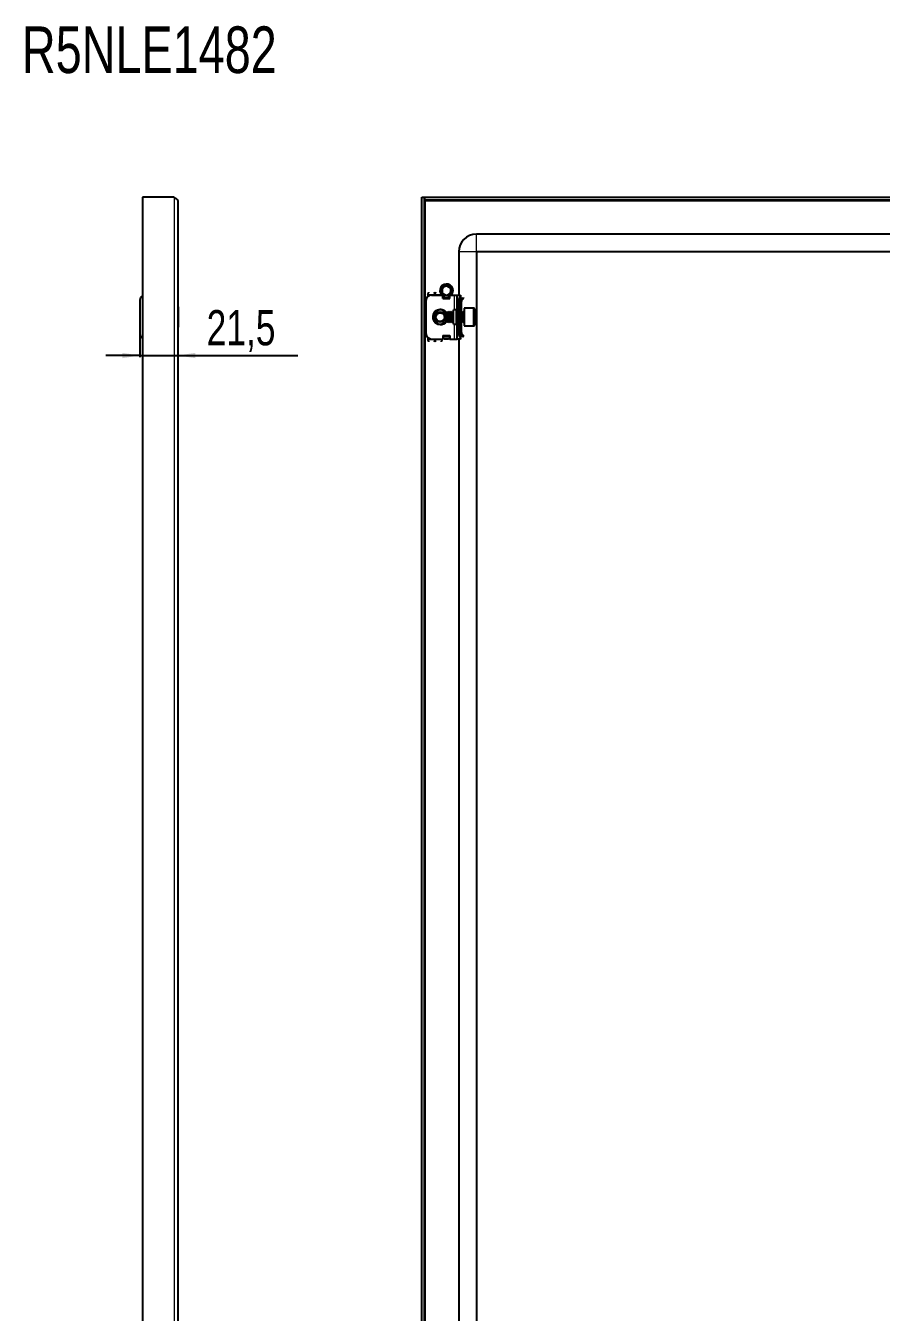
# Model space of a CAD drawing. Header units: millimetres. Extents: x -263 to 1659, y -517 to 1061.
# Drawn here: x 688 to 1174, y 331 to 1061 of the extents above; entities that cross this region are included whole.
import ezdxf

# ---------------------------------------------------------------- set-up
doc = ezdxf.new("R2010")
doc.units = ezdxf.units.MM
doc.layers.add('FORMAT', color=7, linetype='Continuous')
doc.styles.add('SLDTEXTSTYLE0', font='TXT', dxfattribs={"width": 0.75})
doc.dimstyles.new('SLDDIMSTYLE1', dxfattribs={"dimtxt": 20, "dimasz": 10, "dimexe": 0, "dimexo": 0.0625, "dimgap": 5, "dimtad": 2, "dimdec": 1, "dimrnd": 1e-09, "dimzin": 12, "dimdsep": 46, "dimtxsty": 'SLDTEXTSTYLE0', "dimsah": 1, "dimcen": 0.09, "dimadec": 0, "dimazin": 3, "dimtfac": 1, "dimtmove": 0, "dimatfit": 0, "dimfxl": 0, "dimfrac": 2, "dimtolj": 1, "dimtzin": 12, "dimarcsym": 0})

# ---------------------------------------------------------------- blocks, each defined once
blk = doc.blocks.new('_D_4')
at = {"layer": 'FORMAT'}
for p, q in [((753.11, 885.91), (753.11, 872.59)), ((753.11, 873.59), (733.88, 873.59)), ((753.11, 873.59), (774.61, 873.59)), ((774.61, 873.59), (842.72, 873.59))]:
    blk.add_line(p, q, dxfattribs=at)
for points in [[(753.11, 873.59), (743.11, 875.12), (743.11, 872.05)], [(774.61, 873.59), (784.61, 872.05), (784.61, 875.12)]]:
    blk.add_solid(points, dxfattribs=at)
at = {"layer": 'FORMAT', "insert": (791, 899.37), "char_height": 20, "attachment_point": 1, "style": 'SLDTEXTSTYLE0'}
blk.add_mtext('21,5', dxfattribs=at)

msp = doc.modelspace()

# ---------------------------------------------------------------- linework, layer by layer
at = {"color": 7, "linetype": 'Continuous', "lineweight": 25}
for p, q in [((754.61, 963.42), (754.61, -397.58)), ((772.51, 963.42), (754.61, 963.42)), ((774.61, 961.32), (774.61, -395.48)), ((913.04, 963.42), (914.54, 963.42)), ((913.04, -397.58), (913.04, 963.42)), ((914.54, -397.58), (914.54, 963.42)), ((914.74, 961.92), (914.74, 963.42)), ((914.74, 963.42), (1657.34, 963.42)), ((914.74, 961.92), (1657.34, 961.92)), ((1628.04, 942.42), (944.04, 942.42)), ((934.04, 932.42), (934.04, 907.92)), ((944.04, 932.42), (944.04, -366.58)), ((1628.04, 932.42), (944.04, 932.42)), ((925.26, 912.83), (925.22, 912.8)), ((925.42, 912.94), (925.62, 913.06)), ((925.59, 913.05), (925.55, 913.02)), ((925.6, 912.98), (925.55, 913.02)), ((925.59, 913.05), (925.82, 913.13)), ((925.78, 913.14), (925.73, 913.12)), ((925.97, 913.22), (925.92, 913.2)), ((925.97, 913.22), (926.19, 913.29)), ((926.16, 913.29), (926.11, 913.27)), ((926.35, 913.34), (926.31, 913.33)), ((927.24, 913.41), (926.49, 913.34)), ((928.74, 912.89), (928.7, 912.92)), ((928.9, 912.77), (928.86, 912.8)), ((916.54, 908.17), (916.54, 907.16)), ((918.54, 907.92), (925.04, 907.92)), ((924.04, 910.51), (924.07, 910.77)), ((924.04, 910.31), (924.07, 910.55)), ((924.04, 910.51), (924.04, 910.46)), ((924.04, 910.31), (924.05, 910.26)), ((924.06, 910.72), (924.05, 910.67)), ((924.06, 910.11), (924.06, 910.06)), ((924.08, 910.92), (924.08, 910.88)), ((924.08, 909.92), (924.09, 909.87)), ((924.12, 911.12), (924.11, 911.08)), ((924.12, 911.12), (924.2, 911.36)), ((924.12, 909.73), (924.13, 909.69)), ((924.18, 911.31), (924.16, 911.27)), ((924.17, 909.56), (924.18, 909.51)), ((924.23, 909.38), (924.23, 909.37)), ((924.84, 912.45), (924.81, 912.42)), ((924.82, 908.41), (924.85, 908.37)), ((924.95, 908.27), (924.98, 908.24)), ((925.04, 905.92), (925.04, 907.92)), ((925.24, 907.13), (925.04, 907.25)), ((925.04, 905.92), (929.04, 905.92)), ((925.1, 908.13), (925.14, 908.1)), ((925.24, 905.92), (925.24, 907.13)), ((925.26, 908), (925.3, 907.98)), ((925.29, 907.54), (925.63, 907.78)), ((925.79, 907.54), (925.29, 907.19)), ((925.29, 907.19), (925.29, 907.54)), ((925.29, 906.27), (925.29, 907.19)), ((925.29, 905.92), (925.29, 906.27)), ((925.43, 907.89), (925.47, 907.86)), ((925.61, 907.78), (925.65, 907.76)), ((925.79, 907.54), (926.19, 907.54)), ((926.14, 907.56), (925.94, 907.66)), ((925.97, 907.62), (926.01, 907.6)), ((926.14, 907.56), (926.19, 907.54)), ((926.32, 907.51), (926.37, 907.5)), ((927.49, 907.46), (927.31, 907.43)), ((927.64, 907.48), (927.68, 907.49)), ((928.02, 907.58), (927.83, 907.54)), ((927.88, 907.54), (928.29, 907.54)), ((928.79, 907.19), (928.29, 907.54)), ((928.58, 907.84), (928.31, 907.72)), ((928.39, 907.83), (928.79, 907.54)), ((928.79, 907.54), (928.79, 907.19)), ((929.04, 907.25), (928.79, 907.1)), ((928.79, 907.19), (928.79, 906.27)), ((928.79, 906.27), (928.79, 905.92)), ((929.06, 912.64), (929.02, 912.67)), ((929.04, 905.92), (929.04, 907.92)), ((929.04, 907.92), (931.54, 907.92)), ((929.31, 908.45), (929.14, 908.33)), ((929.28, 908.49), (929.16, 908.3)), ((929.2, 912.5), (929.17, 912.53)), ((929.2, 912.5), (929.32, 912.37)), ((929.31, 912.38), (929.3, 912.39)), ((929.33, 911.29), (929.5, 910.88)), ((929.81, 909.3), (929.71, 909.11)), ((929.82, 909.3), (929.72, 909.12)), ((929.88, 909.44), (929.89, 909.48)), ((929.93, 909.62), (929.94, 909.67)), ((930.03, 910.22), (929.97, 909.91)), ((929.98, 909.81), (929.99, 909.86)), ((930.01, 910.02), (930.02, 910.07)), ((930.03, 910.22), (930.04, 910.27)), ((930.04, 910.42), (930.04, 910.42)), ((931.54, 907.92), (933.04, 907.92)), ((933.04, 907.92), (935.04, 907.92)), ((933.04, 904.92), (933.04, 907.92)), ((935.04, 907.92), (935.04, 907.16)), ((935.04, 907.16), (935.04, 883.68)), ((935.04, 906.83), (935.25, 906.63)), ((935.54, 905.92), (935.54, 905.46)), ((935.63, 905.58), (936.6, 906.56)), ((935.98, 905.23), (935.63, 905.58)), ((935.98, 905.23), (936.96, 906.2)), ((936.6, 906.56), (936.96, 906.2)), ((753.11, 904.92), (753.11, 885.92)), ((774.86, 901.2), (774.61, 901.2)), ((774.86, 901.2), (774.86, 900.49)), ((774.86, 900.49), (774.86, 889.63)), ((915.54, 885.92), (915.54, 904.92)), ((927.6, 898.42), (927.04, 897.86)), ((927.65, 898.42), (927.6, 898.42)), ((927.6, 898.42), (927.6, 893.8)), ((928.04, 897.86), (927.65, 898.42)), ((927.65, 898.42), (927.65, 897.95)), ((928.43, 898.42), (928.04, 897.86)), ((928.65, 898.42), (928.43, 898.42)), ((928.43, 898.42), (928.43, 897.95)), ((929.04, 897.86), (928.65, 898.42)), ((928.65, 898.42), (928.65, 897.95)), ((929.43, 898.42), (929.04, 897.86)), ((929.65, 898.42), (929.43, 898.42)), ((929.43, 898.42), (929.43, 897.95)), ((930.04, 897.86), (929.65, 898.42)), ((929.65, 898.42), (929.65, 897.95)), ((930.43, 898.42), (930.04, 897.86)), ((930.65, 898.42), (930.43, 898.42)), ((930.43, 898.42), (930.43, 897.95)), ((931.04, 897.86), (930.65, 898.42)), ((930.65, 898.42), (930.65, 897.95)), ((932.54, 899.42), (931.04, 899.42)), ((931.04, 891.42), (931.04, 899.42)), ((933.04, 885.92), (933.04, 904.92)), ((934.04, 885.92), (934.04, 904.92)), ((935.54, 904.17), (935.04, 904.17)), ((935.04, 900.67), (935.04, 904.17)), ((935.54, 900.67), (935.04, 900.67)), ((935.43, 898.42), (935.04, 897.86)), ((935.65, 898.42), (935.43, 898.42)), ((935.43, 898.42), (935.43, 897.95)), ((935.54, 900.67), (935.54, 904.17)), ((935.54, 898.42), (935.54, 900.67)), ((936.04, 897.86), (935.65, 898.42)), ((935.65, 898.42), (935.65, 897.95)), ((936.43, 898.42), (936.04, 897.86)), ((936.79, 898.42), (936.43, 898.42)), ((936.43, 898.42), (936.43, 897.95)), ((942.44, 900.42), (937.04, 900.42)), ((937.04, 900.42), (937.04, 892.73)), ((943.04, 899.82), (943.04, 893.05)), ((927.04, 897.86), (927.04, 894.1)), ((927.04, 894.1), (927.04, 892.97)), ((927.04, 892.97), (927.6, 892.42)), ((927.6, 893.8), (927.6, 892.42)), ((927.6, 892.42), (927.65, 892.42)), ((927.65, 897.95), (927.65, 892.42)), ((927.65, 892.42), (928.04, 892.97)), ((928.04, 897.86), (928.04, 897.48)), ((928.04, 897.48), (928.04, 892.97)), ((928.04, 892.97), (928.43, 892.42)), ((928.43, 897.95), (928.43, 892.42)), ((928.43, 892.42), (928.65, 892.42)), ((928.65, 897.95), (928.65, 892.42)), ((928.65, 892.42), (929.04, 892.97)), ((929.04, 897.86), (929.04, 897.48)), ((929.04, 897.48), (929.04, 892.97)), ((929.04, 892.97), (929.43, 892.42)), ((929.43, 897.95), (929.43, 892.42)), ((929.43, 892.42), (929.65, 892.42)), ((929.65, 897.95), (929.65, 892.42)), ((929.65, 892.42), (930.04, 892.97)), ((930.04, 897.86), (930.04, 897.48)), ((930.04, 897.48), (930.04, 892.97)), ((930.04, 892.97), (930.43, 892.42)), ((930.43, 897.95), (930.43, 892.42)), ((930.43, 892.42), (930.65, 892.42)), ((930.65, 897.95), (930.65, 892.42)), ((930.65, 892.42), (931.04, 892.97)), ((931.04, 891.42), (932.54, 891.42)), ((935.04, 892.97), (935.43, 892.42)), ((935.43, 897.95), (935.43, 892.42)), ((935.43, 892.42), (935.65, 892.42)), ((935.54, 890.17), (935.54, 892.42)), ((935.65, 897.95), (935.65, 892.42)), ((935.65, 892.42), (936.04, 892.97)), ((936.04, 897.86), (936.04, 897.48)), ((936.04, 897.48), (936.04, 892.97)), ((936.04, 892.97), (936.43, 892.42)), ((936.43, 897.95), (936.43, 892.42)), ((936.43, 892.42), (936.79, 892.42)), ((937.04, 892.73), (937.04, 890.42)), ((943.04, 893.05), (943.04, 891.02)), ((774.61, 889.63), (774.86, 889.63)), ((916.54, 883.68), (916.54, 882.67)), ((925.04, 884.92), (925.04, 882.92)), ((925.04, 884.92), (929.04, 884.92)), ((925.24, 883.04), (925.24, 884.92)), ((925.29, 884.57), (925.29, 884.92)), ((925.29, 883.65), (925.29, 884.57)), ((925.29, 883.65), (925.79, 883.3)), ((925.29, 883.3), (925.29, 883.65)), ((928.29, 883.3), (928.79, 883.65)), ((928.79, 884.92), (928.79, 884.57)), ((928.79, 884.57), (928.79, 883.65)), ((928.79, 883.65), (928.79, 883.3)), ((929.04, 884.92), (929.04, 882.92)), ((933.04, 882.92), (933.04, 885.92)), ((935.04, 890.17), (935.54, 890.17)), ((935.04, 886.67), (935.04, 890.17)), ((935.54, 886.67), (935.04, 886.67)), ((935.25, 884.21), (935.04, 884.01)), ((935.04, 883.68), (935.04, 882.92)), ((935.54, 886.67), (935.54, 890.17)), ((935.54, 884.92), (935.54, 885.31)), ((935.98, 885.61), (935.63, 885.26)), ((935.63, 885.26), (936.6, 884.28)), ((935.98, 885.61), (936.96, 884.63)), ((936.6, 884.28), (936.96, 884.63)), ((937.04, 890.42), (942.44, 890.42)), ((918.54, 882.92), (925.04, 882.92)), ((924.54, 882.92), (924.54, 882.67)), ((925.04, 883.04), (925.24, 883.04)), ((925.79, 882.94), (925.29, 883.3)), ((928.29, 883.3), (925.79, 883.3)), ((925.79, 883.3), (925.79, 882.94)), ((928.29, 882.94), (925.79, 882.94)), ((928.29, 882.94), (928.29, 883.3)), ((928.79, 883.3), (928.29, 882.94)), ((929.04, 882.92), (931.54, 882.92)), ((931.54, 882.92), (933.04, 882.92)), ((935.04, 882.92), (933.04, 882.92)), ((934.04, 882.92), (934.04, 295.42))]:
    msp.add_line(p, q, dxfattribs=at)
at = {"color": 8, "linetype": 'Continuous', "lineweight": 18}
for p, q in [((772.51, 963.42), (772.51, -397.58)), ((915.14, -395.48), (915.14, 961.32)), ((915.14, 961.32), (1656.94, 961.32)), ((944.04, 932.42), (944.04, 942.42)), ((944.04, 932.42), (934.04, 932.42)), ((916.54, 908.17), (920.54, 908.17)), ((920.54, 908.17), (924.04, 908.17)), ((928.79, 906.27), (925.29, 906.27)), ((931.54, 899.42), (931.54, 907.92)), ((935.04, 906.42), (935.25, 906.63)), ((935.04, 905.92), (935.54, 905.92)), ((932.54, 891.42), (932.54, 899.42)), ((934.04, 904.92), (933.04, 904.92)), ((936.79, 892.42), (936.79, 898.42)), ((942.44, 892.73), (942.44, 900.42)), ((931.54, 882.92), (931.54, 891.42)), ((942.44, 890.42), (942.44, 892.73)), ((925.29, 884.57), (928.79, 884.57)), ((933.04, 885.92), (934.04, 885.92)), ((935.04, 884.92), (935.54, 884.92)), ((935.04, 884.42), (935.25, 884.21)), ((916.54, 882.67), (920.54, 882.67)), ((924.54, 882.67), (920.54, 882.67))]:
    msp.add_line(p, q, dxfattribs=at)
at = {"color": 7, "linetype": 'Continuous', "lineweight": 25}
for radius in [3, 2.76, 2.45]:
    msp.add_circle((923.54, 895.42), radius, dxfattribs=at)
for centre, radius, start, end in [((944.04, 932.42), 10, 90, 180), ((927.04, 910.42), 3.75, 0, 221.81031), ((927.04, 910.42), 2.5, 108.59442, 168.59442), ((927.04, 910.42), 2.5, 75.88813, 108.59442), ((927.04, 910.42), 3, 59.92857, 86.21929), ((756.11, 904.92), 3, 120, 180), ((918.54, 904.92), 3, 90, 180), ((927.04, 910.42), 2.5, 168.59442, 228.59442), ((927.04, 910.42), 2.5, 228.59442, 288.59442), ((927.04, 910.42), 2.5, 288.59442, 348.59442), ((927.04, 910.42), 3, 360, 40.74374), ((927.04, 910.42), 2.5, 348.59442, 10.51652), ((927.04, 910.42), 3.75, 318.18969, 0), ((937.04, 904.92), 3, 131.81031, 180), ((934.54, 905.92), 1, 360, 45), ((923.54, 895.42), 4, 90, 331.04498), ((923.54, 895.42), 4, 28.95502, 90), ((932.54, 899.92), 0.5, 270, 0), ((936.79, 898.67), 0.25, 270, 0), ((942.44, 899.82), 0.6, 0, 90), ((932.54, 890.92), 0.5, 0, 90), ((936.79, 892.17), 0.25, 360, 90), ((942.44, 891.02), 0.6, 270, 360), ((756.11, 885.92), 3, 180, 240), ((918.54, 885.92), 3, 180, 270), ((937.04, 885.92), 3, 180, 228.18969), ((934.54, 884.92), 1, 315, 0)]:
    msp.add_arc(centre, radius, start, end, dxfattribs=at)
at = {"color": 8, "linetype": 'Continuous', "lineweight": 18}
for start, end in [(35.46217, 270), (270, 324.53783)]:
    msp.add_arc((923.54, 895.42), 4.5, start, end, dxfattribs=at)
at = {"color": 7, "linetype": 'Continuous', "lineweight": 25}
for points, knots in [([(772.51, 963.42), (772.79, 963.24), (773.35, 962.88), (774.05, 962.35), (774.52, 961.83), (774.58, 961.48), (774.61, 961.32)], [0, 0, 0, 0, 0.254757, 0.509649, 0.764542, 1, 1, 1, 1]), ([(914.74, 962.31), (914.73, 962.34), (914.59, 962.71), (914.56, 963.08), (914.54, 963.42)], [0, 0, 0, 0, 0.09093, 1, 1, 1, 1]), ([(915.14, 961.32), (915.06, 961.5), (914.96, 961.7), (914.89, 961.9), (914.88, 961.92)], [0, 0, 0, 0, 0.908361, 1, 1, 1, 1]), ([(925.58, 912.97), (925.51, 912.92), (925.16, 912.69), (924.67, 912.18), (924.44, 911.63), (924.34, 911.39)], [0, 0, 0, 0, 0.128781, 0.613629, 1, 1, 1, 1]), ([(926.24, 912.79), (926.23, 912.79), (926.18, 912.77), (926.11, 912.76), (926.01, 912.76), (925.92, 912.77), (925.83, 912.8), (925.75, 912.83), (925.67, 912.88), (925.62, 912.93), (925.59, 912.96), (925.58, 912.97)], [0, 0, 0, 0, 0.0429601, 0.1733, 0.2742626, 0.4010814, 0.5277159, 0.6542588, 0.7807587, 0.9368521, 1, 1, 1, 1]), ([(925.59, 913.05), (925.62, 913.03), (925.68, 912.99), (925.75, 912.92), (925.79, 912.86), (925.81, 912.82), (925.81, 912.8)], [0, 0, 0, 0, 0.319514, 0.608493, 0.891527, 1, 1, 1, 1]), ([(925.89, 912.78), (925.89, 912.78), (925.89, 912.82), (925.87, 912.88), (925.84, 912.97), (925.79, 913.05), (925.75, 913.1), (925.73, 913.12)], [0, 0, 0, 0, 0.0027902, 0.269575, 0.5363706, 0.7654988, 1, 1, 1, 1]), ([(925.78, 913.14), (925.81, 913.12), (925.86, 913.08), (925.92, 913), (925.96, 912.92), (925.99, 912.84), (925.99, 912.79), (926, 912.76)], [0, 0, 0, 0, 0.234253, 0.442787, 0.646465, 0.841043, 1, 1, 1, 1]), ([(926.03, 912.76), (926.03, 912.79), (926.04, 912.85), (926.04, 912.95), (926.01, 913.04), (925.98, 913.13), (925.94, 913.18), (925.92, 913.2)], [0, 0, 0, 0, 0.181695, 0.396783, 0.61186, 0.803681, 1, 1, 1, 1]), ([(925.97, 913.22), (925.99, 913.2), (926.04, 913.15), (926.09, 913.07), (926.13, 912.98), (926.14, 912.9), (926.14, 912.83), (926.13, 912.78), (926.13, 912.77)], [0, 0, 0, 0, 0.208724, 0.39105, 0.568219, 0.73683, 0.894853, 1, 1, 1, 1]), ([(926.15, 912.77), (926.15, 912.78), (926.17, 912.82), (926.19, 912.89), (926.2, 912.99), (926.19, 913.09), (926.16, 913.18), (926.13, 913.24), (926.11, 913.27)], [0, 0, 0, 0, 0.043388, 0.23288, 0.422274, 0.611632, 0.803279, 1, 1, 1, 1]), ([(926.16, 913.29), (926.18, 913.26), (926.22, 913.21), (926.26, 913.12), (926.28, 913.04), (926.28, 912.95), (926.27, 912.88), (926.26, 912.82), (926.24, 912.8), (926.24, 912.79)], [0, 0, 0, 0, 0.198483, 0.367712, 0.531083, 0.685778, 0.830503, 0.965152, 1, 1, 1, 1]), ([(926.49, 913.34), (926.5, 913.33), (926.52, 913.28), (926.54, 913.2), (926.54, 913.12), (926.52, 913.05), (926.48, 912.96), (926.42, 912.88), (926.33, 912.82), (926.27, 912.8), (926.24, 912.79)], [0, 0, 0, 0, 0.0986313, 0.2385412, 0.3785316, 0.4989503, 0.6010273, 0.777401, 0.9101004, 1, 1, 1, 1]), ([(926.26, 912.81), (926.27, 912.83), (926.3, 912.88), (926.33, 912.96), (926.35, 913.06), (926.35, 913.19), (926.32, 913.28), (926.31, 913.33)], [0, 0, 0, 0, 0.13286, 0.29106, 0.491007, 0.69089, 1, 1, 1, 1]), ([(926.35, 913.34), (926.37, 913.31), (926.39, 913.26), (926.42, 913.18), (926.43, 913.09), (926.42, 913.01), (926.39, 912.92), (926.35, 912.86), (926.32, 912.82)], [0, 0, 0, 0, 0.16279, 0.324686, 0.479688, 0.626058, 0.76302, 1, 1, 1, 1]), ([(926.34, 912.84), (926.35, 912.84), (926.38, 912.87), (926.41, 912.93), (926.46, 913.01), (926.49, 913.1), (926.5, 913.19), (926.5, 913.28), (926.5, 913.32), (926.49, 913.34)], [0, 0, 0, 0, 0.036757, 0.196192, 0.355485, 0.51469, 0.719746, 0.882005, 1, 1, 1, 1]), ([(927.65, 912.84), (927.94, 912.79), (928.23, 912.74), (928.5, 912.61), (928.51, 912.61)], [0, 0, 0, 0, 0.9656715, 1, 1, 1, 1]), ([(927.65, 912.84), (927.74, 912.81), (927.88, 912.75), (928.01, 912.68), (928.05, 912.65)], [0, 0, 0, 0, 0.681733, 1, 1, 1, 1]), ([(928.51, 912.61), (928.5, 912.62), (928.49, 912.67), (928.48, 912.74), (928.49, 912.83), (928.5, 912.93), (928.53, 912.99), (928.54, 913.02)], [0, 0, 0, 0, 0.113604, 0.31095, 0.508229, 0.75166, 1, 1, 1, 1]), ([(928.56, 913.01), (928.56, 912.97), (928.56, 912.9), (928.53, 912.8), (928.51, 912.74), (928.49, 912.72), (928.49, 912.72)], [0, 0, 0, 0, 0.357139, 0.680979, 0.998183, 1, 1, 1, 1]), ([(928.5, 912.63), (928.52, 912.65), (928.57, 912.69), (928.63, 912.76), (928.67, 912.84), (928.69, 912.89), (928.7, 912.92)], [0, 0, 0, 0, 0.2282538, 0.5103507, 0.7523188, 1, 1, 1, 1]), ([(928.74, 912.89), (928.73, 912.86), (928.72, 912.79), (928.69, 912.7), (928.64, 912.62), (928.59, 912.56), (928.55, 912.53), (928.53, 912.52)], [0, 0, 0, 0, 0.240212, 0.454711, 0.664287, 0.864517, 1, 1, 1, 1]), ([(928.55, 912.48), (928.57, 912.49), (928.63, 912.52), (928.71, 912.57), (928.78, 912.64), (928.83, 912.72), (928.85, 912.77), (928.86, 912.8)], [0, 0, 0, 0, 0.172104, 0.391099, 0.610089, 0.802801, 1, 1, 1, 1]), ([(928.9, 912.77), (928.9, 912.74), (928.88, 912.67), (928.84, 912.58), (928.78, 912.51), (928.72, 912.46), (928.66, 912.42), (928.61, 912.41), (928.6, 912.4)], [0, 0, 0, 0, 0.209239, 0.392702, 0.571062, 0.740844, 0.899958, 1, 1, 1, 1]), ([(916.54, 908.17), (916.64, 908.41), (916.83, 908.9), (917.02, 909.3), (917.11, 909.49)], [0, 0, 0, 0, 0.502065, 1, 1, 1, 1]), ([(919.97, 909.48), (920.05, 909.32), (920.22, 908.98), (920.41, 908.49), (920.53, 908.21), (920.54, 908.17)], [0, 0, 0, 0, 0.415483, 0.917152, 1, 1, 1, 1]), ([(920.54, 908.17), (920.64, 908.41), (920.83, 908.9), (921.02, 909.3), (921.11, 909.49)], [0, 0, 0, 0, 0.5020654, 1, 1, 1, 1]), ([(924.04, 910.51), (924.08, 910.53), (924.14, 910.56), (924.23, 910.58), (924.32, 910.59), (924.37, 910.58), (924.39, 910.58)], [0, 0, 0, 0, 0.293779, 0.558982, 0.818494, 1, 1, 1, 1]), ([(924.27, 910.49), (924.25, 910.49), (924.2, 910.5), (924.13, 910.49), (924.07, 910.47), (924.04, 910.46)], [0, 0, 0, 0, 0.236131, 0.613435, 1, 1, 1, 1]), ([(924.82, 908.41), (924.69, 908.56), (924.41, 908.91), (924.12, 909.57), (924.07, 910.08), (924.04, 910.33)], [0, 0, 0, 0, 0.274163, 0.639603, 1, 1, 1, 1]), ([(924.44, 910.62), (924.43, 910.62), (924.4, 910.64), (924.32, 910.67), (924.23, 910.69), (924.14, 910.69), (924.08, 910.68), (924.05, 910.67)], [0, 0, 0, 0, 0.050156, 0.304513, 0.55888, 0.776903, 1, 1, 1, 1]), ([(924.15, 909.68), (924.14, 909.72), (924.07, 909.87), (924.06, 910.03), (924.05, 910.15)], [0, 0, 0, 0, 0.28291, 1, 1, 1, 1]), ([(924.06, 910.72), (924.09, 910.73), (924.15, 910.76), (924.25, 910.77), (924.34, 910.77), (924.43, 910.74), (924.48, 910.73), (924.5, 910.71), (924.5, 910.71)], [0, 0, 0, 0, 0.227908, 0.430276, 0.627707, 0.816134, 0.99284, 1, 1, 1, 1]), ([(924.08, 910.92), (924.12, 910.93), (924.18, 910.95), (924.28, 910.95), (924.37, 910.94), (924.45, 910.91), (924.51, 910.87), (924.55, 910.83), (924.56, 910.82)], [0, 0, 0, 0, 0.205811, 0.38496, 0.558827, 0.724121, 0.878934, 1, 1, 1, 1]), ([(924.52, 910.73), (924.49, 910.76), (924.44, 910.8), (924.35, 910.84), (924.26, 910.87), (924.17, 910.88), (924.11, 910.88), (924.08, 910.88)], [0, 0, 0, 0, 0.19243, 0.403622, 0.614801, 0.805152, 1, 1, 1, 1]), ([(924.55, 910.87), (924.53, 910.89), (924.48, 910.94), (924.4, 911), (924.31, 911.04), (924.22, 911.07), (924.15, 911.07), (924.11, 911.08)], [0, 0, 0, 0, 0.183111, 0.381533, 0.579913, 0.787111, 1, 1, 1, 1]), ([(924.12, 911.12), (924.16, 911.13), (924.23, 911.14), (924.32, 911.12), (924.4, 911.1), (924.47, 911.06), (924.53, 911.01), (924.56, 910.97), (924.58, 910.95)], [0, 0, 0, 0, 0.207037, 0.38272, 0.55212, 0.712365, 0.86221, 1, 1, 1, 1]), ([(924.59, 910.96), (924.58, 910.98), (924.55, 911.02), (924.5, 911.09), (924.42, 911.16), (924.34, 911.21), (924.25, 911.25), (924.19, 911.26), (924.16, 911.27)], [0, 0, 0, 0, 0.112687, 0.266978, 0.464332, 0.661607, 0.829157, 1, 1, 1, 1]), ([(924.35, 909.12), (924.33, 909.15), (924.24, 909.29), (924.2, 909.45), (924.16, 909.58)], [0, 0, 0, 0, 0.192577, 1, 1, 1, 1]), ([(924.18, 911.31), (924.21, 911.31), (924.27, 911.31), (924.35, 911.28), (924.42, 911.25), (924.49, 911.2), (924.54, 911.14), (924.57, 911.08), (924.6, 911.04), (924.6, 911.01), (924.6, 911.01)], [0, 0, 0, 0, 0.159812, 0.318711, 0.470648, 0.614013, 0.748131, 0.873387, 0.991083, 1, 1, 1, 1]), ([(924.59, 910.91), (924.58, 910.88), (924.56, 910.81), (924.51, 910.71), (924.44, 910.62), (924.38, 910.56), (924.31, 910.51), (924.25, 910.48), (924.21, 910.46), (924.21, 910.46)], [0, 0, 0, 0, 0.125166, 0.336769, 0.488675, 0.640371, 0.791962, 0.943503, 1, 1, 1, 1]), ([(924.21, 910.46), (924.21, 910.39), (924.23, 909.99), (924.4, 909.32), (924.77, 908.85), (924.94, 908.62)], [0, 0, 0, 0, 0.108003, 0.585763, 1, 1, 1, 1]), ([(924.34, 911.39), (924.34, 911.39), (924.37, 911.38), (924.43, 911.35), (924.49, 911.3), (924.53, 911.25), (924.58, 911.17), (924.6, 911.07), (924.6, 910.97), (924.59, 910.92), (924.59, 910.91)], [0, 0, 0, 0, 0.022761, 0.192243, 0.346896, 0.477535, 0.588677, 0.783334, 0.968624, 1, 1, 1, 1]), ([(924.61, 910.99), (924.6, 911.02), (924.59, 911.08), (924.55, 911.17), (924.5, 911.24), (924.44, 911.31), (924.39, 911.36), (924.35, 911.38), (924.34, 911.39)], [0, 0, 0, 0, 0.182737, 0.363423, 0.543947, 0.724373, 0.904747, 1, 1, 1, 1]), ([(924.73, 908.54), (924.69, 908.58), (924.55, 908.71), (924.46, 908.88), (924.39, 909.01)], [0, 0, 0, 0, 0.288707, 1, 1, 1, 1]), ([(924.82, 908.41), (924.83, 908.43), (924.86, 908.48), (924.93, 908.54), (925, 908.58), (925.07, 908.61), (925.14, 908.62), (925.21, 908.63), (925.25, 908.62), (925.26, 908.61)], [0, 0, 0, 0, 0.169226, 0.337427, 0.497935, 0.649179, 0.790582, 0.922688, 1, 1, 1, 1]), ([(925.31, 908.57), (925.3, 908.57), (925.23, 908.58), (925.13, 908.56), (925.02, 908.51), (924.93, 908.46), (924.88, 908.41), (924.85, 908.37)], [0, 0, 0, 0, 0.046579, 0.362688, 0.551736, 0.740753, 1, 1, 1, 1]), ([(924.94, 908.62), (924.95, 908.63), (924.97, 908.64), (925.03, 908.66), (925.11, 908.66), (925.22, 908.65), (925.32, 908.6), (925.37, 908.56), (925.39, 908.54)], [0, 0, 0, 0, 0.0458661, 0.2307436, 0.3874614, 0.6582461, 0.861978, 1, 1, 1, 1]), ([(925.3, 908.61), (925.27, 908.62), (925.21, 908.64), (925.12, 908.65), (925.03, 908.64), (924.97, 908.63), (924.94, 908.62)], [0, 0, 0, 0, 0.2517951, 0.502165, 0.752314, 1, 1, 1, 1]), ([(924.95, 908.27), (924.96, 908.3), (924.99, 908.36), (925.05, 908.43), (925.12, 908.49), (925.19, 908.53), (925.26, 908.55), (925.31, 908.55), (925.33, 908.55)], [0, 0, 0, 0, 0.211659, 0.390361, 0.562352, 0.724819, 0.876696, 1, 1, 1, 1]), ([(925.4, 908.5), (925.36, 908.49), (925.3, 908.48), (925.21, 908.44), (925.12, 908.39), (925.04, 908.32), (925, 908.26), (924.98, 908.24)], [0, 0, 0, 0, 0.190996, 0.383798, 0.576553, 0.78528, 1, 1, 1, 1]), ([(925.1, 908.13), (925.11, 908.17), (925.13, 908.23), (925.18, 908.31), (925.24, 908.38), (925.3, 908.43), (925.36, 908.47), (925.4, 908.47), (925.41, 908.47)], [0, 0, 0, 0, 0.2192122, 0.4093392, 0.5935966, 0.7685681, 0.9323945, 1, 1, 1, 1]), ([(925.5, 908.41), (925.5, 908.41), (925.46, 908.4), (925.4, 908.37), (925.31, 908.32), (925.24, 908.26), (925.18, 908.18), (925.15, 908.13), (925.14, 908.1)], [0, 0, 0, 0, 0.002693, 0.20821, 0.413641, 0.619057, 0.807274, 1, 1, 1, 1]), ([(925.26, 908), (925.27, 908.04), (925.28, 908.11), (925.32, 908.2), (925.37, 908.27), (925.43, 908.33), (925.48, 908.37), (925.51, 908.38), (925.51, 908.38)], [0, 0, 0, 0, 0.222831, 0.420099, 0.612409, 0.79585, 0.967895, 1, 1, 1, 1]), ([(925.56, 908.29), (925.55, 908.28), (925.5, 908.26), (925.44, 908.21), (925.38, 908.14), (925.33, 908.06), (925.31, 908), (925.3, 907.98)], [0, 0, 0, 0, 0.084965, 0.329338, 0.573716, 0.784411, 1, 1, 1, 1]), ([(925.39, 908.54), (925.4, 908.54), (925.43, 908.5), (925.48, 908.44), (925.53, 908.36), (925.57, 908.27), (925.59, 908.18), (925.59, 908.13), (925.6, 908.1)], [0, 0, 0, 0, 0.066273, 0.267344, 0.423096, 0.618734, 0.814089, 1, 1, 1, 1]), ([(925.43, 907.89), (925.43, 907.92), (925.44, 907.99), (925.47, 908.09), (925.51, 908.17), (925.55, 908.22), (925.57, 908.24), (925.57, 908.24)], [0, 0, 0, 0, 0.275174, 0.522846, 0.765225, 0.99702, 1, 1, 1, 1]), ([(925.59, 908.1), (925.57, 908.08), (925.54, 908.03), (925.5, 907.95), (925.48, 907.89), (925.47, 907.86)], [0, 0, 0, 0, 0.351509, 0.671861, 1, 1, 1, 1]), ([(925.67, 908.08), (925.67, 908.07), (925.68, 908.04), (925.67, 907.97), (925.64, 907.88), (925.61, 907.82), (925.59, 907.79)], [0, 0, 0, 0, 0.058255, 0.305509, 0.64716, 1, 1, 1, 1]), ([(927.64, 907.48), (927.61, 907.47), (927.29, 907.41), (926.65, 907.4), (925.99, 907.58), (925.66, 907.76), (925.59, 907.79)], [0, 0, 0, 0, 0.044285, 0.46488, 0.894202, 1, 1, 1, 1]), ([(925.6, 908.1), (925.66, 908.07), (925.99, 907.89), (926.66, 907.7), (927.28, 907.74), (927.57, 907.82), (927.57, 907.82)], [0, 0, 0, 0, 0.102158, 0.551599, 0.99962, 1, 1, 1, 1]), ([(925.61, 907.78), (925.61, 907.82), (925.61, 907.89), (925.63, 907.98), (925.66, 908.04), (925.67, 908.06)], [0, 0, 0, 0, 0.371432, 0.710618, 1, 1, 1, 1]), ([(926.52, 907.48), (926.48, 907.48), (926.34, 907.49), (926.2, 907.54), (926.11, 907.57)], [0, 0, 0, 0, 0.317385, 1, 1, 1, 1]), ([(927.21, 907.45), (927.14, 907.44), (926.97, 907.41), (926.8, 907.43), (926.7, 907.44)], [0, 0, 0, 0, 0.399625, 1, 1, 1, 1]), ([(927.57, 907.82), (927.58, 907.83), (927.6, 907.88), (927.66, 907.96), (927.76, 908.02), (927.81, 908.04), (927.84, 908.05)], [0, 0, 0, 0, 0.153621, 0.528305, 0.811762, 1, 1, 1, 1]), ([(927.72, 907.99), (927.69, 907.97), (927.64, 907.93), (927.6, 907.86), (927.58, 907.83), (927.57, 907.82)], [0, 0, 0, 0, 0.41332, 0.833507, 1, 1, 1, 1]), ([(927.64, 907.48), (927.63, 907.51), (927.6, 907.56), (927.59, 907.64), (927.59, 907.73), (927.6, 907.8), (927.63, 907.89), (927.68, 907.95), (927.71, 907.98)], [0, 0, 0, 0, 0.162579, 0.32416, 0.478216, 0.623372, 0.759205, 1, 1, 1, 1]), ([(927.75, 907.98), (927.75, 907.98), (927.72, 907.94), (927.69, 907.85), (927.66, 907.74), (927.66, 907.65), (927.66, 907.57), (927.68, 907.52), (927.68, 907.49)], [0, 0, 0, 0, 0.001313, 0.309582, 0.493731, 0.677835, 0.837663, 1, 1, 1, 1]), ([(927.83, 907.52), (927.81, 907.55), (927.77, 907.61), (927.74, 907.7), (927.73, 907.78), (927.73, 907.86), (927.75, 907.94), (927.77, 907.99), (927.79, 908.02), (927.8, 908.03)], [0, 0, 0, 0, 0.195461, 0.359649, 0.517607, 0.666788, 0.806268, 0.936243, 1, 1, 1, 1]), ([(927.87, 908.04), (927.86, 908.01), (927.83, 907.96), (927.82, 907.87), (927.81, 907.78), (927.82, 907.67), (927.85, 907.59), (927.87, 907.54)], [0, 0, 0, 0, 0.147065, 0.321231, 0.495346, 0.669443, 1, 1, 1, 1]), ([(927.83, 907.52), (927.83, 907.53), (927.85, 907.53), (927.86, 907.53), (927.87, 907.54)], [0, 0, 0, 0, 0.4789775, 1, 1, 1, 1]), ([(927.84, 908.05), (927.85, 908.05), (927.9, 908.07), (927.98, 908.08), (928.08, 908.08), (928.15, 908.07), (928.19, 908.06), (928.2, 908.06)], [0, 0, 0, 0, 0.099011, 0.388276, 0.61301, 0.895384, 1, 1, 1, 1]), ([(928.02, 907.58), (927.99, 907.61), (927.95, 907.66), (927.9, 907.74), (927.88, 907.83), (927.87, 907.91), (927.87, 907.98), (927.88, 908.02), (927.89, 908.04)], [0, 0, 0, 0, 0.213002, 0.396975, 0.575181, 0.744364, 0.902779, 1, 1, 1, 1]), ([(927.99, 908.08), (927.99, 908.08), (927.97, 908.04), (927.97, 907.97), (927.96, 907.87), (927.98, 907.77), (928.01, 907.68), (928.05, 907.63), (928.06, 907.6)], [0, 0, 0, 0, 0.019058, 0.219488, 0.419831, 0.620151, 0.807785, 1, 1, 1, 1]), ([(928.21, 907.66), (928.18, 907.68), (928.13, 907.72), (928.07, 907.8), (928.04, 907.89), (928.02, 907.97), (928.01, 908.03), (928.02, 908.07), (928.02, 908.08)], [0, 0, 0, 0, 0.218347, 0.41099, 0.598711, 0.777744, 0.945667, 1, 1, 1, 1]), ([(928.21, 907.66), (928.19, 907.65), (928.13, 907.62), (928.06, 907.61), (928.02, 907.6)], [0, 0, 0, 0, 0.301025, 1, 1, 1, 1]), ([(928.02, 907.58), (928.03, 907.59), (928.04, 907.59), (928.06, 907.6), (928.06, 907.6)], [0, 0, 0, 0, 0.4765794, 1, 1, 1, 1]), ([(928.05, 912.65), (928.12, 912.62), (928.44, 912.46), (928.96, 912.04), (929.21, 911.54), (929.33, 911.29)], [0, 0, 0, 0, 0.130652, 0.560007, 1, 1, 1, 1]), ([(928.12, 908.07), (928.12, 908.05), (928.12, 908), (928.13, 907.92), (928.16, 907.83), (928.2, 907.74), (928.24, 907.7), (928.26, 907.68)], [0, 0, 0, 0, 0.114393, 0.350182, 0.585971, 0.790611, 1, 1, 1, 1]), ([(928.4, 907.74), (928.37, 907.77), (928.31, 907.8), (928.25, 907.88), (928.2, 907.96), (928.17, 908.02), (928.17, 908.06), (928.17, 908.07)], [0, 0, 0, 0, 0.260762, 0.494805, 0.723794, 0.94279, 1, 1, 1, 1]), ([(928.2, 908.06), (928.26, 908.1), (928.59, 908.28), (929.08, 908.75), (929.39, 909.33), (929.48, 909.67), (929.49, 909.73)], [0, 0, 0, 0, 0.104785, 0.513079, 0.918136, 1, 1, 1, 1]), ([(928.21, 907.66), (928.22, 907.66), (928.23, 907.67), (928.25, 907.67), (928.26, 907.68)], [0, 0, 0, 0, 0.476486, 1, 1, 1, 1]), ([(928.22, 908.1), (928.23, 908.1), (928.27, 908.09), (928.34, 908.06), (928.42, 908.01), (928.5, 907.94), (928.54, 907.87), (928.56, 907.83)], [0, 0, 0, 0, 0.084477, 0.253367, 0.470159, 0.686909, 1, 1, 1, 1]), ([(928.28, 908.05), (928.29, 908.03), (928.3, 907.98), (928.33, 907.91), (928.38, 907.83), (928.42, 907.79), (928.44, 907.77)], [0, 0, 0, 0, 0.154183, 0.462567, 0.728091, 1, 1, 1, 1]), ([(928.58, 907.84), (928.55, 907.86), (928.49, 907.9), (928.42, 907.97), (928.38, 908.02), (928.37, 908.04)], [0, 0, 0, 0, 0.362858, 0.693435, 1, 1, 1, 1]), ([(928.4, 907.74), (928.41, 907.75), (928.42, 907.76), (928.44, 907.76), (928.44, 907.77)], [0, 0, 0, 0, 0.477867, 1, 1, 1, 1]), ([(929.11, 912.2), (929.09, 912.2), (929.05, 912.18), (928.96, 912.18), (928.86, 912.19), (928.78, 912.23), (928.7, 912.28), (928.61, 912.37), (928.54, 912.48), (928.52, 912.57), (928.51, 912.61)], [0, 0, 0, 0, 0.073646, 0.169563, 0.351373, 0.438893, 0.519676, 0.682906, 0.8512, 1, 1, 1, 1]), ([(929.88, 909.44), (929.67, 909.01), (929.35, 908.37), (928.77, 907.97), (928.56, 907.83)], [0, 0, 0, 0, 0.657042, 1, 1, 1, 1]), ([(928.58, 907.84), (928.59, 907.85), (928.6, 907.86), (928.61, 907.86), (928.62, 907.87)], [0, 0, 0, 0, 0.4801941, 1, 1, 1, 1]), ([(928.75, 907.95), (928.74, 907.94), (928.69, 907.91), (928.63, 907.89), (928.59, 907.87)], [0, 0, 0, 0, 0.230751, 1, 1, 1, 1]), ([(928.61, 912.38), (928.62, 912.38), (928.66, 912.38), (928.74, 912.41), (928.83, 912.46), (928.91, 912.52), (928.97, 912.59), (929.01, 912.64), (929.02, 912.67)], [0, 0, 0, 0, 0.0505, 0.241124, 0.431653, 0.622154, 0.808692, 1, 1, 1, 1]), ([(929.06, 912.64), (929.05, 912.6), (929.02, 912.54), (928.97, 912.46), (928.91, 912.4), (928.84, 912.36), (928.76, 912.33), (928.71, 912.31), (928.68, 912.31), (928.67, 912.31)], [0, 0, 0, 0, 0.198035, 0.367663, 0.531495, 0.686664, 0.831818, 0.981917, 1, 1, 1, 1]), ([(928.69, 912.3), (928.69, 912.3), (928.73, 912.3), (928.79, 912.3), (928.88, 912.32), (928.96, 912.36), (929.04, 912.4), (929.11, 912.46), (929.15, 912.51), (929.17, 912.53)], [0, 0, 0, 0, 0.018281, 0.175639, 0.332896, 0.490097, 0.647274, 0.821632, 1, 1, 1, 1]), ([(929.2, 912.5), (929.19, 912.47), (929.16, 912.42), (929.1, 912.36), (929.03, 912.31), (928.96, 912.27), (928.89, 912.25), (928.81, 912.24), (928.76, 912.25), (928.74, 912.26)], [0, 0, 0, 0, 0.159446, 0.318034, 0.469983, 0.61348, 0.747649, 0.872856, 1, 1, 1, 1]), ([(928.75, 912.25), (928.78, 912.24), (928.84, 912.23), (928.92, 912.23), (929, 912.24), (929.09, 912.26), (929.19, 912.31), (929.26, 912.36), (929.3, 912.39)], [0, 0, 0, 0, 0.149407, 0.278563, 0.407661, 0.536722, 0.727045, 1, 1, 1, 1]), ([(928.75, 907.95), (928.75, 907.96), (928.77, 907.97), (928.78, 907.97), (928.79, 907.98)], [0, 0, 0, 0, 0.482687, 1, 1, 1, 1]), ([(928.9, 908.07), (928.91, 908.07), (928.92, 908.08), (928.93, 908.09), (928.94, 908.1)], [0, 0, 0, 0, 0.484546, 1, 1, 1, 1]), ([(929.59, 908.9), (929.57, 908.85), (929.47, 908.55), (929.22, 908.34), (929.02, 908.16)], [0, 0, 0, 0, 0.1718651, 1, 1, 1, 1]), ([(929.05, 908.19), (929.05, 908.2), (929.07, 908.21), (929.08, 908.22), (929.08, 908.22)], [0, 0, 0, 0, 0.485158, 1, 1, 1, 1]), ([(929.31, 912.38), (929.3, 912.35), (929.27, 912.31), (929.2, 912.25), (929.15, 912.22), (929.12, 912.2), (929.11, 912.2)], [0, 0, 0, 0, 0.315056, 0.630194, 0.945514, 1, 1, 1, 1]), ([(929.11, 912.2), (929.14, 912.18), (929.38, 911.96), (929.73, 911.5), (929.97, 910.88), (930.02, 910.54), (930.04, 910.42)], [0, 0, 0, 0, 0.050685, 0.485619, 0.826643, 1, 1, 1, 1]), ([(929.18, 908.32), (929.19, 908.32), (929.2, 908.33), (929.21, 908.35), (929.21, 908.35)], [0, 0, 0, 0, 0.4842322, 1, 1, 1, 1]), ([(929.67, 909.03), (929.65, 908.96), (929.57, 908.75), (929.4, 908.59), (929.29, 908.48)], [0, 0, 0, 0, 0.333789, 1, 1, 1, 1]), ([(929.31, 908.45), (929.31, 908.46), (929.33, 908.48), (929.34, 908.5), (929.35, 908.51)], [0, 0, 0, 0, 0.296796, 1, 1, 1, 1]), ([(929.49, 909.73), (929.49, 909.76), (929.48, 909.83), (929.49, 909.89), (929.49, 909.93)], [0, 0, 0, 0, 0.544473, 1, 1, 1, 1]), ([(929.88, 909.44), (929.85, 909.44), (929.79, 909.45), (929.71, 909.48), (929.64, 909.52), (929.58, 909.58), (929.54, 909.63), (929.51, 909.7), (929.49, 909.75), (929.48, 909.79), (929.48, 909.8)], [0, 0, 0, 0, 0.154027, 0.307095, 0.452862, 0.590123, 0.718565, 0.838856, 0.95247, 1, 1, 1, 1]), ([(929.49, 909.93), (929.49, 909.93), (929.5, 909.98), (929.52, 910.03), (929.55, 910.08), (929.55, 910.09)], [0, 0, 0, 0, 0.157682, 0.8030401, 1, 1, 1, 1]), ([(929.93, 909.62), (929.9, 909.62), (929.84, 909.62), (929.76, 909.63), (929.68, 909.66), (929.61, 909.71), (929.55, 909.76), (929.51, 909.81), (929.49, 909.85), (929.49, 909.87)], [0, 0, 0, 0, 0.165667, 0.330522, 0.488809, 0.638525, 0.778629, 0.909213, 1, 1, 1, 1]), ([(929.55, 910.09), (929.56, 910.19), (929.57, 910.46), (929.53, 910.72), (929.5, 910.88)], [0, 0, 0, 0, 0.408521, 1, 1, 1, 1]), ([(929.51, 909.92), (929.53, 909.9), (929.56, 909.86), (929.62, 909.8), (929.69, 909.75), (929.77, 909.71), (929.86, 909.68), (929.92, 909.67), (929.94, 909.67)], [0, 0, 0, 0, 0.137266, 0.30795, 0.478578, 0.649185, 0.822833, 1, 1, 1, 1]), ([(929.51, 909.78), (929.52, 909.77), (929.54, 909.73), (929.59, 909.66), (929.66, 909.59), (929.74, 909.54), (929.82, 909.5), (929.87, 909.49), (929.89, 909.48)], [0, 0, 0, 0, 0.076151, 0.276704, 0.47712, 0.677473, 0.837574, 1, 1, 1, 1]), ([(929.52, 910.07), (929.53, 910.06), (929.56, 910.02), (929.62, 909.97), (929.71, 909.92), (929.8, 909.88), (929.89, 909.86), (929.96, 909.86), (929.99, 909.86)], [0, 0, 0, 0, 0.069872, 0.258455, 0.446951, 0.635422, 0.81547, 1, 1, 1, 1]), ([(929.98, 909.81), (929.94, 909.81), (929.88, 909.79), (929.78, 909.8), (929.7, 909.82), (929.62, 909.86), (929.56, 909.9), (929.53, 909.93), (929.52, 909.95)], [0, 0, 0, 0, 0.208898, 0.388587, 0.562428, 0.727295, 0.881578, 1, 1, 1, 1]), ([(930.01, 910.02), (929.98, 910.01), (929.91, 909.98), (929.82, 909.98), (929.73, 909.99), (929.65, 910.01), (929.59, 910.04), (929.55, 910.07), (929.54, 910.08)], [0, 0, 0, 0, 0.214065, 0.402363, 0.585629, 0.760234, 0.923894, 1, 1, 1, 1]), ([(929.55, 910.13), (929.56, 910.14), (929.57, 910.18), (929.62, 910.23), (929.67, 910.28), (929.73, 910.33), (929.81, 910.37), (929.9, 910.4), (929.97, 910.42), (930.02, 910.42), (930.04, 910.42)], [0, 0, 0, 0, 0.060221, 0.18113, 0.301988, 0.42281, 0.589437, 0.75603, 0.87711, 1, 1, 1, 1]), ([(929.58, 910.18), (929.6, 910.16), (929.66, 910.12), (929.75, 910.08), (929.84, 910.06), (929.93, 910.05), (929.99, 910.06), (930.02, 910.07)], [0, 0, 0, 0, 0.189173, 0.404697, 0.62022, 0.807935, 1, 1, 1, 1]), ([(930.03, 910.22), (930, 910.21), (929.94, 910.18), (929.84, 910.16), (929.75, 910.16), (929.67, 910.18), (929.62, 910.2), (929.6, 910.21)], [0, 0, 0, 0, 0.235039, 0.445532, 0.651268, 0.847853, 1, 1, 1, 1]), ([(929.8, 909.31), (929.79, 909.25), (929.76, 909.12), (929.69, 909.01), (929.66, 908.95)], [0, 0, 0, 0, 0.462482, 1, 1, 1, 1]), ([(929.68, 910.29), (929.71, 910.28), (929.77, 910.26), (929.86, 910.25), (929.95, 910.25), (930.01, 910.27), (930.04, 910.27)], [0, 0, 0, 0, 0.237597, 0.5167288, 0.7555275, 1, 1, 1, 1]), ([(930.04, 910.43), (930.01, 910.41), (929.95, 910.38), (929.86, 910.35), (929.8, 910.35), (929.77, 910.35)], [0, 0, 0, 0, 0.371226, 0.708872, 1, 1, 1, 1]), ([(929.98, 909.81), (929.97, 909.76), (929.96, 909.68), (929.92, 909.61), (929.91, 909.58)], [0, 0, 0, 0, 0.657988, 1, 1, 1, 1]), ([(930.04, 910.43), (930.04, 910.38), (930.05, 910.3), (930.03, 910.22), (930.02, 910.2)], [0, 0, 0, 0, 0.659859, 1, 1, 1, 1]), ([(935.63, 905.58), (935.47, 905.39), (935.17, 905.02), (935.05, 904.49), (935.04, 904.21), (935.04, 904.17)], [0, 0, 0, 0, 0.461863, 0.923726, 1, 1, 1, 1]), ([(935.98, 905.23), (935.86, 905.08), (935.68, 904.85), (935.56, 904.47), (935.55, 904.27), (935.54, 904.17)], [0, 0, 0, 0, 0.485042, 0.738404, 1, 1, 1, 1]), ([(935.04, 886.67), (935.07, 886.43), (935.12, 885.94), (935.41, 885.49), (935.6, 885.28), (935.63, 885.26)], [0, 0, 0, 0, 0.4618628, 0.9237257, 1, 1, 1, 1]), ([(935.54, 886.67), (935.56, 886.48), (935.59, 886.19), (935.78, 885.84), (935.91, 885.69), (935.98, 885.61)], [0, 0, 0, 0, 0.485042, 0.738404, 1, 1, 1, 1]), ([(917.11, 881.36), (917.03, 881.51), (916.86, 881.86), (916.67, 882.35), (916.56, 882.63), (916.54, 882.67)], [0, 0, 0, 0, 0.415483, 0.917152, 1, 1, 1, 1]), ([(920.54, 882.67), (920.45, 882.43), (920.25, 881.94), (920.06, 881.54), (919.97, 881.35)], [0, 0, 0, 0, 0.502065, 1, 1, 1, 1]), ([(921.11, 881.36), (921.03, 881.51), (920.86, 881.86), (920.67, 882.35), (920.56, 882.63), (920.54, 882.67)], [0, 0, 0, 0, 0.4154826, 0.9171518, 1, 1, 1, 1]), ([(924.54, 882.67), (924.45, 882.43), (924.25, 881.94), (924.06, 881.54), (923.97, 881.35)], [0, 0, 0, 0, 0.502065, 1, 1, 1, 1])]:
    msp.add_open_spline(points, degree=3, knots=knots, dxfattribs=at)
msp.add_open_spline([(914.74, 961.92), (914.77, 961.91), (914.84, 961.89), (914.94, 961.75), (915.04, 961.56), (915.11, 961.4), (915.14, 961.32)], degree=3, dxfattribs=at)

# ---------------------------------------------------------------- texts
at = {"layer": 'FORMAT', "insert": (686.19, 1060.36), "char_height": 26.458, "attachment_point": 1, "style": 'SLDTEXTSTYLE0'}
msp.add_mtext('R5NLE1482', dxfattribs=at)

# ---------------------------------------------------------------- dimensions: what is measured, and where the dimension line sits
at = {"layer": 'FORMAT'}
dim = msp.add_linear_dim(base=(774.61, 873.59), p1=(753.11, 885.92), p2=(774.61, 961.32), dimstyle='SLDDIMSTYLE1', dxfattribs=at)
dim.commit()
dim.dimension.update_dxf_attribs({"geometry": '_D_4', "text_midpoint": (816.86, 873.59), "dimtype": 160})

doc.saveas('drawing.dxf')
